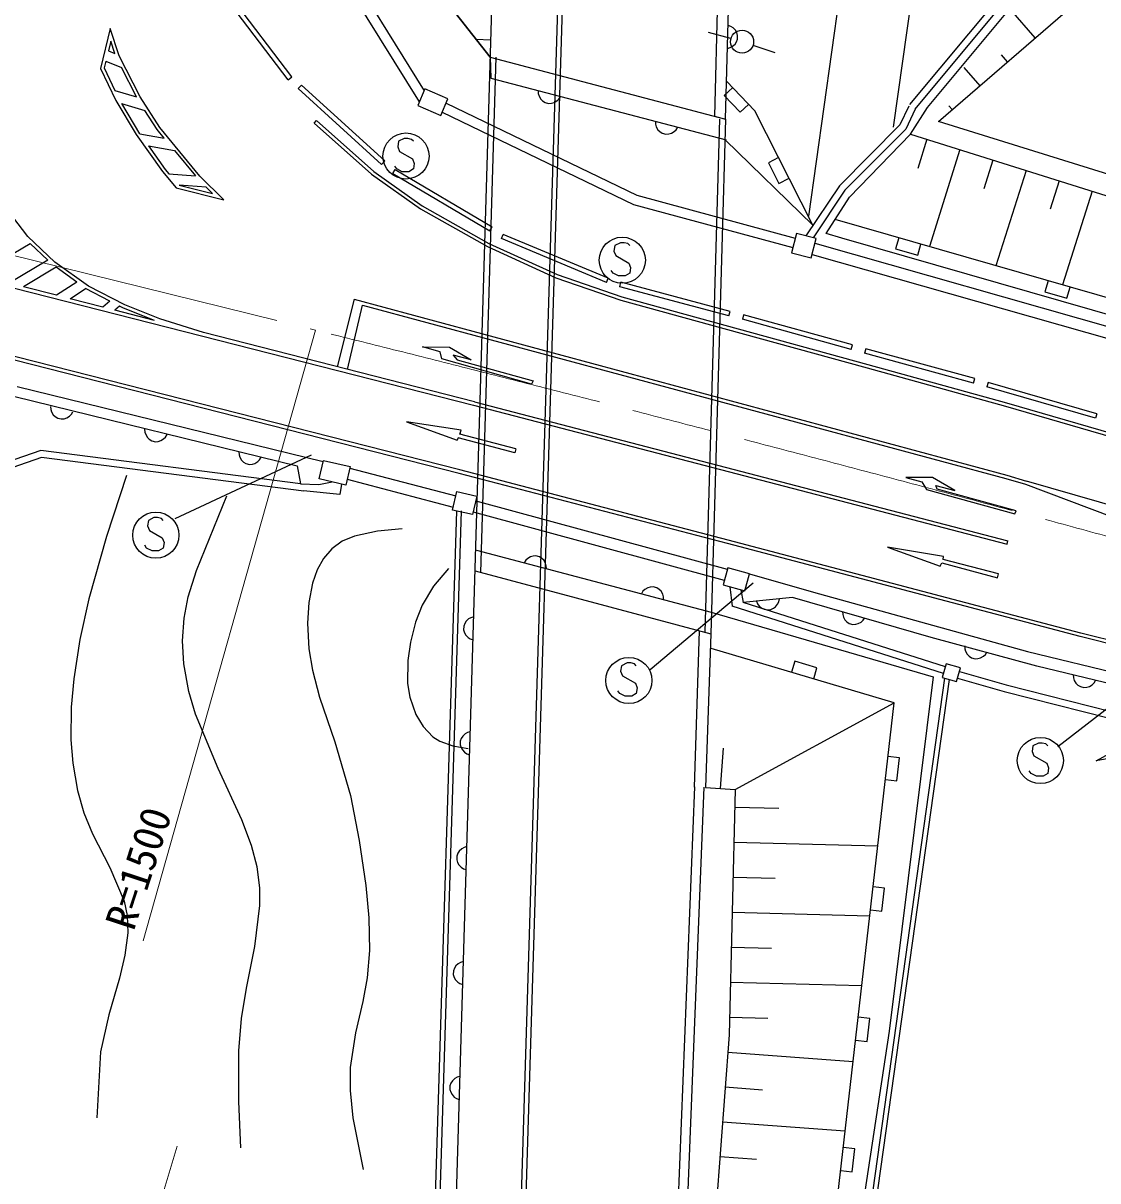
# Model space of a CAD drawing. Units: millimetres, scale not verified. Extents: x 40000 to 680000, y 20000 to 380000.
# Drawn here: x 383336 to 429924, y 260756 to 310948 of the extents above; entities that cross this region are included whole.
import ezdxf
from ezdxf.enums import TextEntityAlignment as Align

# ---------------------------------------------------------------- set-up
doc = ezdxf.new("R2010")
doc.units = ezdxf.units.MM
doc.header["$LTSCALE"] = 1000
doc.linetypes.add('CHAIN', pattern=[18.5, 12, -1.5, 3.5, -1.5])
for name, color, linetype, lineweight in [('M-BGD', 7, 'Continuous', 25), ('M-BGD-EXST', 7, 'Continuous', 25), ('M-BMK', 2, 'CHAIN', 13), ('M-STR-HTXT', 7, 'Continuous', 13), ('M-STR-STRC', 7, 'Continuous', 25)]:
    doc.layers.add(name, color=color, linetype=linetype, lineweight=lineweight)
doc.styles.add('ＭＳ ゴシック', font='')
doc.styles.get('ＭＳ ゴシック').set_extended_font_data('MS Gothic')

msp = doc.modelspace()

# ---------------------------------------------------------------- linework, layer by layer
at = {"layer": 'M-BGD'}
for p, q in [((402033, 257313), (404329, 333985)), ((404855, 257359), (407183, 333466)), ((405063, 257604), (407382, 333430)), ((403576, 309472), (391582, 324780)), ((391582, 324780), (403576, 309472)), ((400516, 307544), (392601, 320280)), ((392959, 320500), (400720, 308012)), ((419214, 315685), (417381, 302577)), ((422288, 315255), (421054, 306439)), ((421772, 307415), (427900, 314784)), ((422002, 307223), (428270, 314760)), ((422541, 307288), (428893, 314926)), ((413490, 314017), (413299, 306916)), ((413778, 306781), (413989, 313919)), ((423020, 306679), (430204, 312904)), ((427211, 310310), (426152, 311531)), ((387112, 310710), (386692, 308989)), ((387504, 309533), (387112, 310710)), ((414017, 310806), (413899, 310850)), ((414116, 310743), (414017, 310806)), ((414213, 310640), (414116, 310743)), ((403599, 310215), (402980, 310233)), ((414018, 310276), (413053, 310538)), ((414270, 310539), (414213, 310640)), ((414258, 310139), (414301, 310257)), ((414306, 310417), (414270, 310539)), ((414301, 310257), (414306, 310417)), ((387134, 310169), (387031, 309745)), ((387031, 309745), (387315, 309627)), ((387315, 309627), (387134, 310169)), ((413869, 309850), (413990, 309886)), ((413990, 309886), (414092, 309944)), ((414092, 309944), (414195, 310041)), ((414195, 310041), (414258, 310139)), ((414975, 309987), (415924, 309672)), ((386923, 309303), (386850, 309006)), ((386923, 309303), (387595, 309024)), ((388407, 307761), (387504, 309533)), ((403176, 287135), (403845, 309470)), ((403576, 309472), (413778, 306781)), ((403576, 309472), (403603, 308558)), ((426013, 309273), (425752, 309574)), ((386692, 308989), (387357, 307594)), ((386850, 309006), (387317, 308027)), ((388246, 307747), (387595, 309024)), ((424816, 308235), (424130, 309026)), ((403603, 308558), (413805, 305893)), ((415050, 307148), (413827, 308431)), ((387317, 308027), (388246, 307747)), ((389261, 306426), (388407, 307761)), ((400756, 308096), (400444, 307378)), ((401751, 307664), (400756, 308096)), ((405660, 308019), (405669, 307893)), ((405669, 307893), (405701, 307781)), ((405701, 307781), (405773, 307659)), ((406559, 307660), (406628, 307766)), ((414094, 308152), (413732, 307807)), ((413732, 307807), (414422, 307083)), ((387357, 307594), (388230, 306118)), ((387604, 307470), (388609, 307167)), ((387604, 307470), (388385, 306150)), ((400444, 307378), (401439, 306946)), ((401439, 306946), (401751, 307664)), ((401670, 307478), (409943, 303487)), ((405773, 307659), (405854, 307576)), ((405854, 307576), (405960, 307507)), ((405960, 307507), (406115, 307466)), ((406115, 307466), (406241, 307475)), ((406241, 307475), (406353, 307507)), ((406353, 307507), (406475, 307579)), ((406475, 307579), (406559, 307660)), ((414422, 307083), (414784, 307428)), ((421731, 307351), (421346, 306533)), ((422002, 307223), (421595, 306358)), ((421800, 306140), (422541, 307288)), ((423619, 307197), (423469, 307370)), ((389139, 306338), (388609, 307167)), ((395954, 306613), (396054, 306725)), ((396054, 306725), (398538, 304521)), ((401502, 307092), (409795, 303091)), ((410742, 306689), (410751, 306563)), ((413528, 306788), (412892, 284543)), ((413778, 306781), (413140, 284477)), ((413299, 306916), (413778, 306781)), ((417575, 302196), (415050, 307148)), ((480486, 288840), (423020, 306679)), ((389450, 305961), (389139, 306338)), ((391001, 304321), (389261, 306426)), ((395954, 306613), (398444, 304403)), ((410751, 306563), (410783, 306451)), ((410783, 306451), (410855, 306329)), ((410855, 306329), (410936, 306245)), ((410936, 306245), (411042, 306176)), ((411042, 306176), (411197, 306136)), ((411323, 306144), (411435, 306177)), ((411435, 306177), (411557, 306248)), ((411557, 306248), (411641, 306330)), ((411641, 306330), (411710, 306435)), ((421346, 306533), (418722, 303897)), ((421595, 306358), (418956, 303706)), ((388230, 306118), (389379, 304517)), ((388392, 306149), (389450, 305961)), ((411197, 306136), (411323, 306144)), ((417575, 302196), (413767, 305897)), ((419161, 303411), (421800, 306140)), ((421800, 306140), (480486, 287643)), ((422516, 305915), (422115, 304644)), ((388768, 305625), (389893, 305426)), ((388768, 305625), (389498, 304609)), ((389893, 305426), (390803, 304325)), ((423947, 305464), (422623, 301262)), ((416086, 305117), (415640, 304890)), ((415640, 304890), (416094, 303999)), ((425379, 305012), (424985, 303763)), ((389379, 304517), (389963, 303811)), ((389498, 304609), (389655, 304419)), ((389655, 304419), (390803, 304325)), ((392036, 303291), (391001, 304321)), ((398444, 304403), (400556, 302900)), ((398538, 304521), (400636, 303026)), ((416094, 303999), (416540, 304226)), ((426810, 304561), (425508, 300431)), ((389963, 303811), (392036, 303291)), ((391277, 303834), (390101, 303931)), ((390101, 303931), (391544, 303569)), ((391544, 303569), (391277, 303834)), ((418722, 303897), (417270, 301723)), ((418956, 303706), (417579, 301646)), ((428241, 304110), (427854, 302882)), ((409943, 303487), (416809, 301628)), ((418148, 301826), (419161, 303411)), ((429673, 303659), (428394, 299600)), ((400556, 302900), (403462, 301268)), ((400636, 303026), (403530, 301402)), ((409795, 303091), (416707, 301220)), ((383542, 301694), (382890, 302552)), ((437949, 296849), (418539, 302438)), ((384716, 300589), (383542, 301694)), ((416858, 301826), (416651, 300992)), ((417708, 301614), (416858, 301826)), ((418828, 301626), (418148, 301826)), ((402272, 291576), (364422, 301210)), ((381325, 300029), (383640, 301395)), ((384408, 300674), (383640, 301395)), ((403462, 301268), (406434, 299913)), ((403530, 301402), (406490, 300052)), ((417500, 300781), (417708, 301614)), ((417656, 301408), (430762, 297686)), ((437752, 296177), (418828, 301626)), ((421293, 301645), (421155, 301164)), ((421155, 301164), (422116, 300888)), ((422116, 300888), (422254, 301368)), ((402235, 291430), (364385, 301065)), ((384408, 300674), (382734, 299670)), ((416651, 300992), (417500, 300781)), ((417535, 300922), (430624, 297206)), ((379284, 300395), (402858, 294384)), ((384770, 300366), (383348, 299513)), ((386162, 299550), (384716, 300589)), ((385660, 299726), (384770, 300366)), ((385660, 299726), (384777, 299149)), ((406434, 299913), (409244, 298939)), ((406490, 300052), (409289, 299082)), ((427764, 299782), (427625, 299301)), ((384777, 299149), (383348, 299513)), ((385369, 298998), (386046, 299440)), ((387087, 298902), (386046, 299440)), ((387746, 298731), (386162, 299550)), ((427625, 299301), (428586, 299025)), ((428586, 299025), (428725, 299505)), ((386794, 298635), (385369, 298998)), ((387087, 298902), (386794, 298635)), ((387513, 298682), (387316, 298502)), ((387684, 298594), (387513, 298682)), ((389264, 298134), (387746, 298731)), ((397691, 298975), (396943, 296051)), ((397398, 295935), (398049, 298723)), ((397691, 298975), (425982, 291351)), ((398049, 298723), (425941, 291207)), ((409244, 298939), (413708, 297704)), ((409289, 299082), (413748, 297849)), ((389033, 298064), (387316, 298502)), ((389033, 298064), (387684, 298594)), ((391149, 297533), (389264, 298134)), ((413708, 297704), (419919, 296002)), ((413748, 297849), (419959, 296147)), ((402895, 294530), (391149, 297533)), ((401409, 296693), (400652, 296921)), ((400652, 296921), (401821, 296902)), ((401492, 296388), (401409, 296693)), ((401821, 296902), (402754, 296350)), ((405380, 295299), (401492, 296388)), ((402754, 296350), (401976, 296551)), ((401976, 296551), (402145, 296350)), ((402145, 296350), (405451, 295438)), ((419959, 296147), (425960, 294483)), ((419919, 296002), (425919, 294338)), ((383081, 295196), (396343, 291938)), ((405451, 295438), (405380, 295299)), ((382973, 294759), (395209, 291753)), ((384523, 294331), (384534, 294205)), ((384534, 294205), (384568, 294094)), ((402858, 294384), (425987, 288361)), ((402895, 294530), (426025, 288506)), ((425919, 294338), (432711, 292368)), ((425960, 294483), (432753, 292511)), ((384568, 294094), (384642, 293973)), ((384642, 293973), (384725, 293892)), ((384725, 293892), (384833, 293824)), ((384833, 293824), (384988, 293787)), ((384988, 293787), (385114, 293798)), ((385114, 293798), (385225, 293833)), ((385225, 293833), (385346, 293906)), ((385346, 293906), (385428, 293989)), ((385428, 293989), (385495, 294097)), ((402331, 293304), (399957, 293657)), ((399957, 293657), (402149, 292864)), ((388603, 293347), (388614, 293221)), ((388614, 293221), (388648, 293109)), ((402260, 293133), (402331, 293304)), ((404697, 292486), (402260, 293133)), ((402297, 293123), (402289, 293188)), ((388648, 293109), (388722, 292989)), ((388722, 292989), (388805, 292907)), ((388805, 292907), (388913, 292840)), ((388913, 292840), (389068, 292802)), ((389068, 292802), (389194, 292813)), ((389194, 292813), (389305, 292848)), ((389305, 292848), (389426, 292922)), ((389426, 292922), (389508, 293005)), ((389508, 293005), (389575, 293112)), ((402195, 292976), (402149, 292864)), ((404653, 292313), (402195, 292976)), ((384107, 292424), (372948, 288577)), ((395356, 290976), (384107, 292424)), ((392683, 292362), (392694, 292236)), ((392694, 292236), (392729, 292125)), ((392729, 292125), (392802, 292004)), ((393588, 292020), (393655, 292128)), ((404697, 292486), (404653, 292313)), ((384129, 292114), (372953, 288262)), ((395508, 290664), (384129, 292114)), ((392802, 292004), (392885, 291922)), ((392885, 291922), (392993, 291855)), ((392993, 291855), (393148, 291818)), ((393148, 291818), (393274, 291829)), ((393274, 291829), (393386, 291864)), ((393386, 291864), (393506, 291937)), ((393506, 291937), (393588, 292020)), ((395209, 291753), (395356, 290976)), ((396169, 291191), (396356, 291993)), ((396356, 291993), (397517, 291722)), ((397517, 291722), (397330, 290920)), ((397503, 291661), (402095, 290453)), ((397330, 290920), (396169, 291191)), ((397389, 291174), (401982, 289966)), ((413864, 288385), (402235, 291430)), ((413902, 288530), (402272, 291576)), ((422762, 291252), (421606, 291252)), ((421606, 291252), (422296, 291067)), ((423731, 290693), (422762, 291252)), ((425941, 291207), (426788, 290956)), ((425982, 291351), (426836, 291098)), ((395356, 290976), (396156, 290943)), ((397066, 290509), (395486, 290669)), ((396156, 290943), (396734, 291059)), ((397138, 290965), (397066, 290509)), ((401953, 289839), (402138, 290641)), ((402138, 290641), (403004, 290441)), ((422296, 291067), (422500, 290730)), ((422500, 290730), (426327, 289679)), ((422963, 290750), (422899, 290897)), ((422899, 290897), (423731, 290693)), ((426385, 289812), (422963, 290750)), ((426788, 290956), (430548, 289545)), ((432291, 289518), (426836, 291098)), ((403004, 290441), (402819, 289639)), ((402959, 290244), (413860, 287281)), ((402123, 289808), (401140, 258298)), ((402323, 289802), (401340, 258292)), ((402819, 289639), (401953, 289839)), ((402846, 289757), (413729, 286799)), ((426327, 289679), (426385, 289812)), ((429155, 284362), (413864, 288385)), ((429193, 284507), (413902, 288530)), ((423237, 287831), (420810, 288235)), ((420810, 288235), (423088, 287411)), ((425987, 288361), (426025, 288506)), ((402996, 288099), (413160, 285411)), ((405123, 287661), (405054, 287555)), ((405207, 287742), (405123, 287661)), ((405329, 287813), (405207, 287742)), ((405441, 287846), (405329, 287813)), ((405567, 287854), (405441, 287846)), ((405722, 287813), (405567, 287854)), ((405827, 287744), (405722, 287813)), ((405909, 287660), (405827, 287744)), ((405980, 287538), (405909, 287660)), ((423214, 287692), (423237, 287831)), ((425612, 287071), (423214, 287692)), ((402928, 287201), (413140, 284477)), ((406012, 287426), (405980, 287538)), ((406020, 287299), (406012, 287426)), ((413886, 287328), (413683, 286595)), ((414821, 287070), (413886, 287328)), ((423088, 287411), (423159, 287549)), ((423159, 287549), (425580, 286901)), ((414618, 286337), (414821, 287070)), ((414821, 287070), (417601, 286272)), ((425580, 286901), (425612, 287071)), ((410205, 286317), (410135, 286211)), ((410288, 286398), (410205, 286317)), ((410411, 286469), (410288, 286398)), ((410523, 286502), (410411, 286469)), ((410649, 286509), (410523, 286502)), ((410804, 286469), (410649, 286509)), ((410909, 286399), (410804, 286469)), ((410991, 286316), (410909, 286399)), ((411062, 286193), (410991, 286316)), ((411094, 286081), (411062, 286193)), ((413683, 286595), (414618, 286337)), ((413971, 286516), (414065, 285668)), ((414452, 286383), (414556, 285827)), ((417601, 286272), (426881, 283700)), ((411102, 285955), (411094, 286081)), ((423230, 282755), (414065, 285668)), ((416689, 286048), (414556, 285827)), ((423315, 283043), (414556, 285827)), ((415125, 285886), (415177, 285771)), ((415177, 285771), (415247, 285677)), ((415247, 285677), (415357, 285588)), ((415861, 285580), (415954, 285650)), ((415954, 285650), (416043, 285760)), ((416043, 285760), (416093, 285866)), ((416093, 285866), (416120, 285989)), ((422702, 284307), (416689, 286048)), ((402645, 285116), (402542, 285019)), ((402747, 285173), (402645, 285116)), ((402868, 285210), (402747, 285173)), ((413160, 285411), (422788, 282610)), ((415357, 285588), (415463, 285539)), ((415463, 285539), (415586, 285511)), ((415586, 285511), (415746, 285528)), ((415746, 285528), (415861, 285580)), ((418857, 285440), (418863, 285314)), ((418863, 285314), (418894, 285201)), ((418894, 285201), (418963, 285078)), ((419749, 285065), (419820, 285170)), ((402436, 284803), (402431, 284643)), ((402431, 284643), (402468, 284521)), ((402480, 284921), (402436, 284803)), ((402542, 285019), (402480, 284921)), ((412644, 284609), (412424, 277829)), ((418963, 285078), (419043, 284993)), ((419043, 284993), (419148, 284922)), ((419148, 284922), (419302, 284879)), ((419302, 284879), (419428, 284885)), ((419428, 284885), (419541, 284916)), ((419541, 284916), (419664, 284985)), ((419664, 284985), (419749, 285065)), ((402468, 284521), (402525, 284420)), ((402525, 284420), (402621, 284317)), ((402621, 284317), (402720, 284254)), ((402720, 284254), (402838, 284210)), ((413140, 284477), (412923, 277812)), ((427286, 283075), (422702, 284307)), ((445587, 280142), (429155, 284362)), ((445624, 280287), (429193, 284507)), ((421092, 281486), (413162, 283842)), ((424155, 283953), (424161, 283827)), ((424161, 283827), (424192, 283715)), ((424192, 283715), (424261, 283591)), ((424261, 283591), (424342, 283507)), ((425047, 283579), (425118, 283683)), ((426881, 283700), (431979, 282465)), ((416790, 283286), (416648, 282806)), ((417749, 283001), (416790, 283286)), ((423354, 283175), (423179, 282581)), ((423971, 282993), (423354, 283175)), ((424342, 283507), (424446, 283436)), ((424446, 283436), (424600, 283392)), ((424600, 283392), (424727, 283398)), ((424727, 283398), (424839, 283429)), ((424839, 283429), (424962, 283498)), ((424962, 283498), (425047, 283579)), ((417606, 282522), (417749, 283001)), ((422788, 282610), (420884, 267239)), ((423179, 282581), (423795, 282399)), ((423795, 282399), (423971, 282993)), ((423927, 282845), (425945, 282260)), ((431400, 282069), (427286, 283075)), ((428857, 282691), (428868, 282565)), ((423280, 282551), (418955, 251658)), ((423474, 282494), (419217, 252091)), ((423842, 282557), (425866, 281970)), ((425945, 282260), (430508, 281103)), ((428868, 282565), (428902, 282453)), ((428902, 282453), (428976, 282332)), ((428976, 282332), (429059, 282250)), ((429059, 282250), (429166, 282183)), ((429166, 282183), (429321, 282145)), ((429321, 282145), (429447, 282155)), ((429447, 282155), (429559, 282190)), ((429559, 282190), (429679, 282263)), ((429679, 282263), (429761, 282346)), ((429761, 282346), (429829, 282453)), ((425866, 281970), (430433, 280813)), ((414203, 277717), (421092, 281486)), ((417867, 253228), (421092, 281486)), ((402496, 280135), (402393, 280038)), ((402598, 280192), (402496, 280135)), ((402719, 280228), (402598, 280192)), ((402287, 279821), (402282, 279661)), ((402282, 279661), (402318, 279540)), ((402330, 279940), (402287, 279821)), ((402393, 280038), (402330, 279940)), ((402318, 279540), (402375, 279438)), ((402375, 279438), (402472, 279335)), ((402472, 279335), (402570, 279272)), ((402570, 279272), (402689, 279229)), ((413563, 277765), (413693, 279514)), ((421323, 279100), (420826, 279157)), ((421210, 278106), (421323, 279100)), ((429857, 278963), (430854, 279511)), ((430954, 279162), (429857, 278963)), ((420713, 278163), (421210, 278106)), ((412444, 277836), (411528, 254837)), ((412844, 277820), (411932, 254930)), ((412923, 277812), (414203, 277717)), ((414203, 277717), (413935, 267087)), ((414184, 276958), (416096, 276910)), ((402244, 275057), (402181, 274959)), ((402347, 275154), (402244, 275057)), ((402449, 275211), (402347, 275154)), ((402570, 275247), (402449, 275211)), ((414145, 275439), (420384, 275282)), ((402138, 274840), (402133, 274680)), ((402133, 274680), (402169, 274559)), ((402181, 274959), (402138, 274840)), ((402169, 274559), (402226, 274457)), ((402226, 274457), (402323, 274354)), ((402323, 274354), (402421, 274291)), ((402421, 274291), (402540, 274248)), ((414107, 273921), (415938, 273875)), ((420678, 273448), (420181, 273505)), ((420565, 272455), (420678, 273448)), ((414069, 272402), (420038, 272252)), ((420068, 272511), (420565, 272455)), ((414030, 270883), (415781, 270839)), ((402095, 270075), (402032, 269977)), ((402198, 270172), (402095, 270075)), ((402300, 270229), (402198, 270172)), ((402421, 270266), (402300, 270229)), ((401988, 269858), (401984, 269699)), ((401984, 269699), (402020, 269577)), ((402032, 269977), (401988, 269858)), ((402020, 269577), (402077, 269476)), ((402077, 269476), (402174, 269373)), ((402174, 269373), (402272, 269310)), ((402272, 269310), (402391, 269266)), ((413992, 269365), (419693, 269221)), ((413954, 267846), (415624, 267804)), ((420033, 267797), (419536, 267853)), ((419920, 266803), (420033, 267797)), ((413935, 267087), (413041, 255027)), ((420884, 267239), (418594, 252193)), ((419423, 266860), (419920, 266803)), ((413879, 266333), (419317, 265930)), ((401946, 265094), (401883, 264996)), ((402049, 265191), (401946, 265094)), ((402151, 265248), (402049, 265191)), ((402272, 265284), (402151, 265248)), ((401839, 264877), (401835, 264717)), ((401835, 264717), (401871, 264596)), ((401883, 264996), (401839, 264877)), ((401871, 264596), (401928, 264494)), ((413767, 264826), (415381, 264706)), ((401928, 264494), (402025, 264391)), ((402025, 264391), (402123, 264328)), ((402123, 264328), (402242, 264285)), ((413656, 263318), (418974, 262924)), ((419388, 262145), (418891, 262202)), ((419275, 261151), (419388, 262145)), ((413544, 261811), (415121, 261694)), ((418778, 261208), (419275, 261151))]:
    msp.add_line(p, q, dxfattribs=at)
for points in [[(387817, 291337), (386953, 288688), (386188, 285995), (385795, 284220), (385527, 282522), (385420, 281300), (385406, 279876), (385485, 278868), (385692, 277678), (385970, 276709), (386339, 275798), (387093, 274336), (387715, 272881), (387845, 272265), (387873, 271506), (387751, 270536), (387512, 269549), (387045, 267949), (386694, 266349), (386526, 263485)], [(392776, 262194), (392680, 264190), (392684, 266389), (392802, 267792), (393017, 269110), (393377, 270913), (393603, 272688), (393601, 273460), (393484, 274365), (393239, 275299), (392823, 276408), (391787, 278628), (390805, 280984), (390525, 281971), (390308, 283168), (390247, 284166), (390311, 285156), (390493, 286070), (390857, 287218), (392164, 290454)], [(399773, 289028), (398692, 288917), (397694, 288704), (397170, 288486), (396713, 288163), (396355, 287745), (396079, 287241), (395878, 286668), (395717, 285828), (395663, 284939), (395726, 283825), (395877, 282900), (396188, 281727), (396852, 279789), (397522, 277469), (397907, 275512), (398189, 273557), (398324, 272154), (398345, 270750), (398244, 269554), (398059, 268538), (397745, 267167), (397515, 265666), (397510, 264679), (397632, 263488), (398075, 261243)], [(401768, 287312), (401132, 286532), (400633, 285721), (400345, 284974), (400129, 284104), (400010, 283313), (400000, 282318), (400095, 281724), (400354, 280981), (400675, 280452), (401096, 280013), (401399, 279813), (401957, 279616), (402629, 279505)]]:
    msp.add_lwpolyline(points, dxfattribs=at)
msp.add_circle((414501, 310145), 500, dxfattribs=at)
at = {"layer": 'M-BGD-EXST'}
for p, q in [((399612, 305827), (399572, 305587)), ((399852, 305947), (399612, 305827)), ((400012, 305947), (399852, 305947)), ((400172, 305907), (400012, 305947)), ((400252, 305827), (400172, 305907)), ((399572, 305587), (399652, 305387)), ((399652, 305387), (400212, 305067)), ((399532, 304627), (399452, 304747)), ((400212, 305067), (400292, 304867)), ((400292, 304867), (400252, 304627)), ((399772, 304507), (399532, 304627)), ((400052, 304507), (399772, 304507)), ((400252, 304627), (400052, 304507)), ((408989, 301309), (408949, 301069)), ((409229, 301429), (408989, 301309)), ((409389, 301429), (409229, 301429)), ((409549, 301389), (409389, 301429)), ((409629, 301309), (409549, 301389)), ((408949, 301069), (409029, 300869)), ((409029, 300869), (409589, 300549)), ((408909, 300109), (408829, 300229)), ((409589, 300549), (409669, 300349)), ((409669, 300349), (409629, 300109)), ((409149, 299989), (408909, 300109)), ((409429, 299989), (409149, 299989)), ((409629, 300109), (409429, 299989)), ((389923, 289472), (395838, 292237)), ((388767, 289390), (388727, 289150)), ((388727, 289150), (388807, 288950)), ((389007, 289510), (388767, 289390)), ((389167, 289510), (389007, 289510)), ((389327, 289470), (389167, 289510)), ((389407, 289390), (389327, 289470)), ((388807, 288950), (389367, 288630)), ((389367, 288630), (389447, 288430)), ((388687, 288190), (388607, 288310)), ((388927, 288070), (388687, 288190)), ((389407, 288190), (389207, 288070)), ((389447, 288430), (389407, 288190)), ((389207, 288070), (388927, 288070)), ((410515, 282929), (414977, 286686)), ((409276, 283088), (409236, 282848)), ((409516, 283208), (409276, 283088)), ((409676, 283208), (409516, 283208)), ((409836, 283168), (409676, 283208)), ((409916, 283088), (409836, 283168)), ((409236, 282848), (409316, 282648)), ((409316, 282648), (409876, 282328)), ((409876, 282328), (409956, 282128)), ((409956, 282128), (409916, 281888)), ((428187, 279582), (431552, 282198)), ((409196, 281888), (409116, 282008)), ((409436, 281768), (409196, 281888)), ((409716, 281768), (409436, 281768)), ((409916, 281888), (409716, 281768)), ((427112, 279618), (427072, 279378)), ((427352, 279738), (427112, 279618)), ((427512, 279738), (427352, 279738)), ((427672, 279698), (427512, 279738)), ((427752, 279618), (427672, 279698)), ((427072, 279378), (427152, 279178)), ((427152, 279178), (427712, 278858)), ((427712, 278858), (427792, 278658)), ((427792, 278658), (427752, 278418)), ((427032, 278418), (426952, 278538)), ((427272, 278298), (427032, 278418)), ((427552, 278298), (427272, 278298)), ((427752, 278418), (427552, 278298))]:
    msp.add_line(p, q, dxfattribs=at)
for centre in [(399932, 305187), (409309, 300669), (389087, 288750), (409596, 282448), (427432, 278978)]:
    msp.add_circle(centre, 1000, dxfattribs=at)
at = {"layer": 'M-BMK'}
msp.add_line((364723, 305384), (396008, 297637), dxfattribs=at)
msp.add_arc((18463, -1222954), 1566760, 72.20914, 76.05609, dxfattribs=at)
at = {"layer": 'M-STR-HTXT'}
for p, q in [((396008, 297637), (388538, 271165)), ((390006, 262259), (385106, 245723))]:
    msp.add_line(p, q, dxfattribs=at)
at = {"layer": 'M-STR-STRC'}
for p, q in [((394821, 308494), (391873, 312385)), ((394980, 308614), (392033, 312506)), ((394821, 308494), (394980, 308614)), ((395399, 308261), (395265, 308113)), ((395399, 308261), (399011, 304974)), ((395265, 308113), (398876, 304826)), ((399011, 304974), (398876, 304826)), ((399355, 304432), (399457, 304604)), ((399355, 304432), (403562, 301940)), ((399457, 304604), (403664, 302112)), ((403562, 301940), (403664, 302112)), ((404074, 301607), (404151, 301792)), ((408702, 299893), (404151, 301792)), ((408624, 299708), (404074, 301607)), ((408624, 299708), (408702, 299893)), ((409198, 299523), (409249, 299716)), ((413983, 298454), (409249, 299716)), ((413932, 298260), (409198, 299523)), ((413932, 298260), (413983, 298454)), ((414568, 298303), (414515, 298111)), ((419285, 296995), (414568, 298303)), ((419231, 296802), (414515, 298111)), ((419231, 296802), (419285, 296995)), ((419868, 296832), (419815, 296639)), ((424540, 295345), (419815, 296639)), ((424593, 295538), (419868, 296832)), ((424540, 295345), (424593, 295538)), ((425172, 295367), (425116, 295175)), ((429819, 293820), (425116, 295175)), ((429874, 294012), (425172, 295367)), ((429874, 294012), (429819, 293820))]:
    msp.add_line(p, q, dxfattribs=at)

# ---------------------------------------------------------------- texts
at = {"layer": 'M-STR-HTXT', "style": 'ＭＳ ゴシック'}
msp.add_text('R=1500', height=1320, rotation=71.9, dxfattribs=at).set_placement((388502, 271423), align=Align.BOTTOM_LEFT)

doc.saveas('drawing.dxf')
